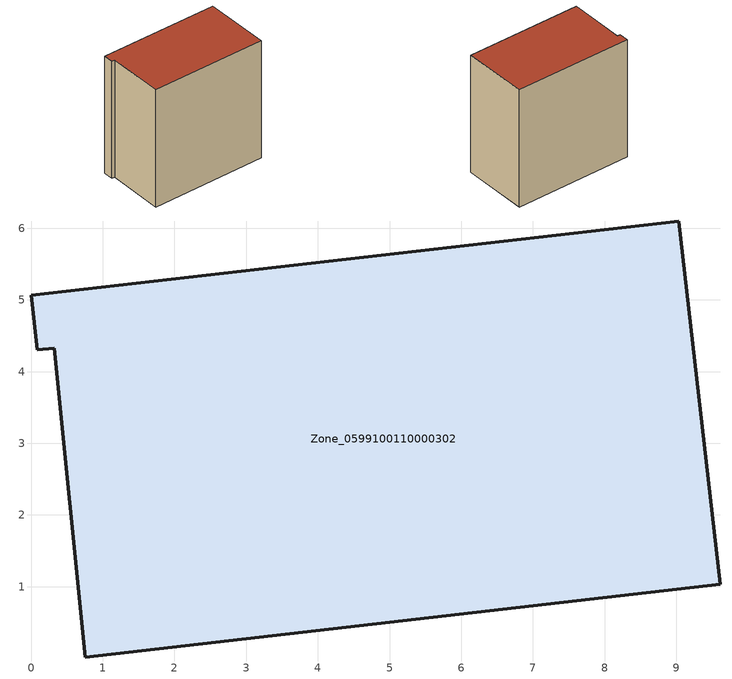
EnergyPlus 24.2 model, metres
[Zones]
Zone_0599100110000302
 floor ground (C_G): 0.33,4.33 0.09,4.31 0,5.07 9.04,6.1 9.62,1.03 0.75,0.02 z1.83
 wall outside (C_F): 9.62,1.03 9.04,6.1 0,5.07 0.09,4.31 0.33,4.33 0.75,0.02 9.62,1.03 z1.83:11.21
 roof outside (C_R): 0.33,4.33 0.75,0.02 9.62,1.03 9.04,6.1 0,5.07 0.09,4.31 z11.21
[BUILDING]
Pand.0599100110000302: North Axis=0; Terrain=City; Loads Convergence Tolerance Value=0.04; Temperature Convergence Tolerance Value=0.4; Solar Distribution=FullExterior; Maximum Number of Warmup Days=25; Minimum Number of Warmup Days=1
[Site:Location]
Rotterdam.The.Hague.AP_ZH_NLD Design_Conditions: Latitude=51.96; Longitude=4.45; Time Zone=1; Elevation=-4.5
[SITE:GROUNDTEMPERATURE:BUILDINGSURFACE]
18, 18, 18, 18, 18, 18, 18, 18, 18, 18, 18, 18
[MATERIAL] Thermal Absorptance=0.9; Solar Absorptance=0.7; Visible Absorptance=0.7
Name | Roughness | Thickness | Conductivity | Density | Specific Heat
G.TI.2015-2018 | MediumSmooth | 0.15 | 0.0428571 | 540 | 1210
F.TI.2015-2018 | Rough | 0.3 | 0.0666667 | 1920 | 840
R.TI.2015-2018 | MediumRough | 0.2 | 0.0333333 | 1500 | 1000
[CONSTRUCTION]
C_G: G.TI.2015-2018
C_F: F.TI.2015-2018
C_R: R.TI.2015-2018
[ZONE]
Zone_0599100110000302: Type=1; Multiplier=1; Ceiling Height=Autocalculate; Volume=Autocalculate; Floor Area=autocalculate; Part of Total Floor Area=Yes
[ZONEINFILTRATION:DESIGNFLOWRATE]
Infil_Zone_0599100110000302: Zone or ZoneList or Space or SpaceList=Zone_0599100110000302; Schedule=AlwaysOn; Design Flow Rate Calculation Method=Flow/Area; Flow Rate per Floor Area=0.0015; Constant Term Coefficient=1; Temperature Term Coefficient=0; Velocity Term Coefficient=0; Velocity Squared Term Coefficient=0
[HVACTEMPLATE:ZONE:IDEALLOADSAIRSYSTEM]
Zone_0599100110000302: Maximum Heating Supply Air Temperature=50; Minimum Cooling Supply Air Temperature=13; Maximum Heating Supply Air Humidity Ratio=0.0156; Minimum Cooling Supply Air Humidity Ratio=0.0077; Heating Limit=NoLimit; Cooling Limit=NoLimit; Dehumidification Control Type=ConstantSensibleHeatRatio; Cooling Sensible Heat Ratio=0.7; Dehumidification Setpoint=60; Humidification Control Type=None; Humidification Setpoint=30; Outdoor Air Method=None; Outdoor Air Flow Rate per Person=0.00944; Outdoor Air Flow Rate per Zone Floor Area=0; Outdoor Air Flow Rate per Zone=0; Demand Controlled Ventilation Type=None; Outdoor Air Economizer Type=NoEconomizer; Heat Recovery Type=None; Sensible Heat Recovery Effectiveness=0.7; Latent Heat Recovery Effectiveness=0.65
[ZONECONTROL:THERMOSTAT]
ThermostatControl_Zone_0599100110000302: Zone or ZoneList=Zone_0599100110000302; Control Type Schedule=DualSetpointControlType; Control 1=Thermostat_Zone_0599100110000302; Temperature Difference Between Cutout And Setpoint=0
[THERMOSTATSETPOINT:DUALSETPOINT]
Thermostat_Zone_0599100110000302: Heating Setpoint Temperature Schedule=HeatingSetpoint_Zone_0599100110000302; Cooling Setpoint Temperature Schedule=CoolingSetpoint_Zone_0599100110000302
[SCHEDULE:COMPACT]
HeatingSetpoint_Zone_0599100110000302: Through: 12/31, For: AllDays, Until: 24:00, 21
CoolingSetpoint_Zone_0599100110000302: Through: 12/31, For: AllDays, Until: 24:00, 24
DualSetpointControlType: Through: 12/31, For: AllDays, Until: 24:00, 4
AlwaysOn: Through: 12/31, For: AllDays, Until: 24:00, 1
